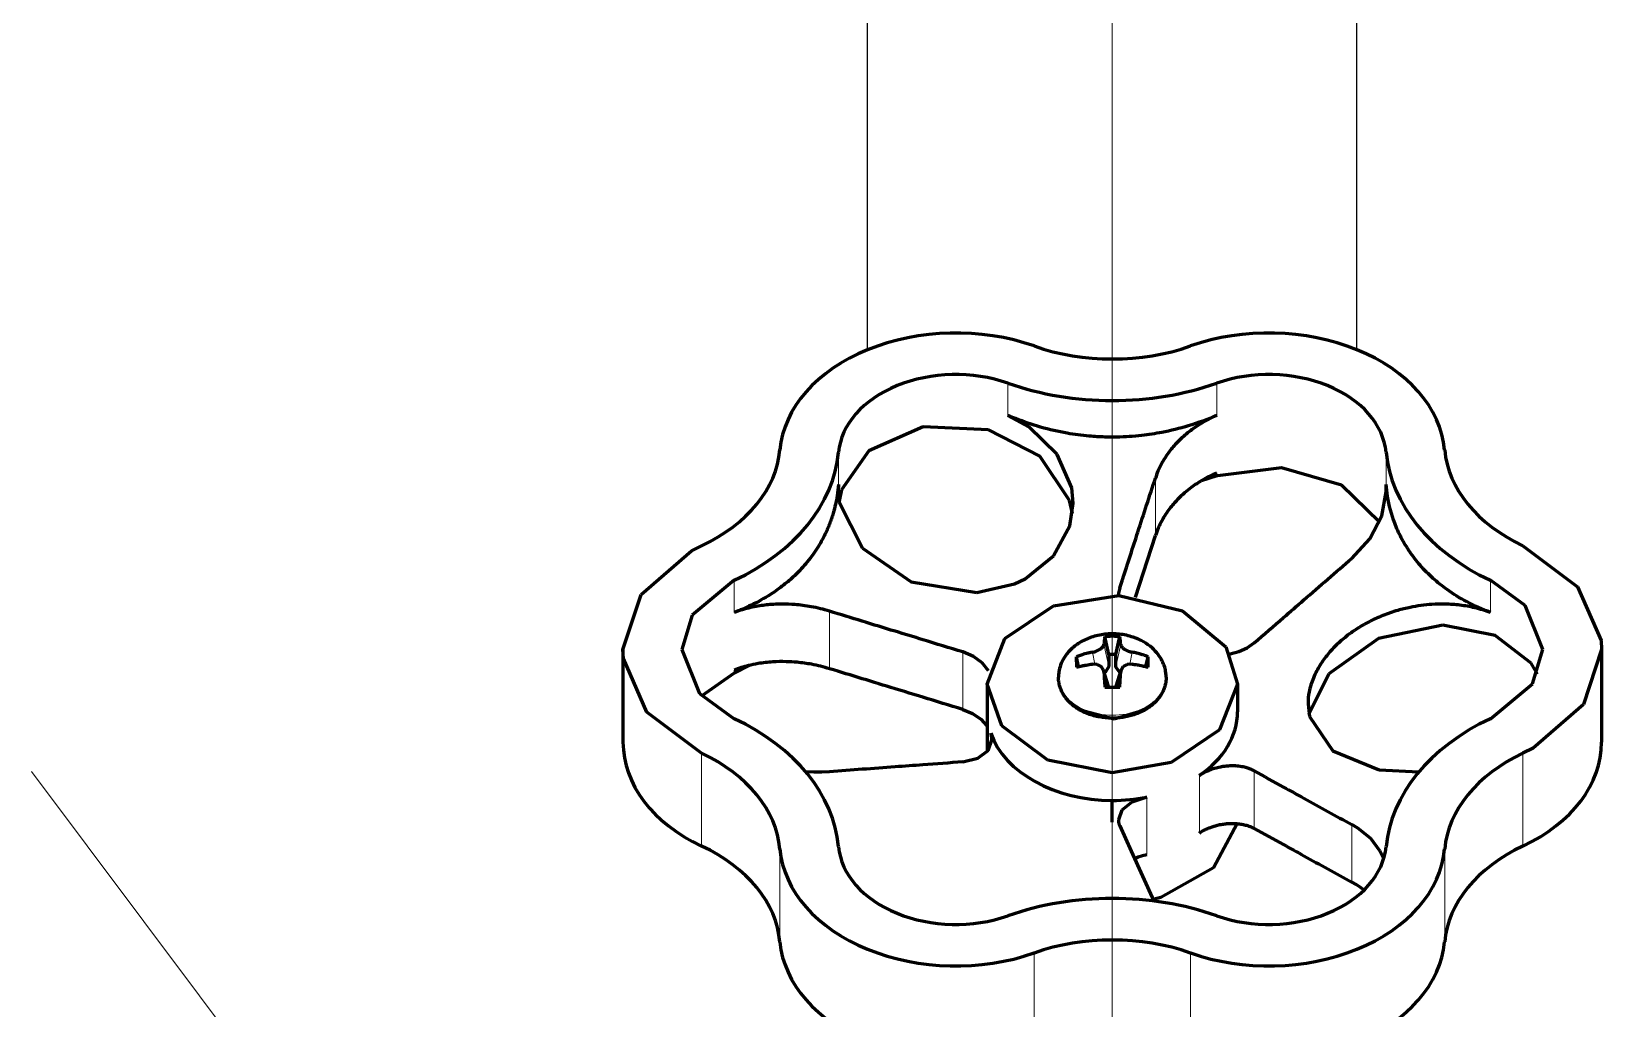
# Model space of a CAD drawing. Header units: millimetres. Extents: x -718 to 68664, y -49984 to -979.
# Drawn here: x 6217 to 7020, y -23247 to -22748 of the extents above; entities that cross this region are included whole.
import ezdxf

# ---------------------------------------------------------------- set-up
doc = ezdxf.new("R2010")
doc.units = ezdxf.units.MM
doc.linetypes.add('K5LT_BASIC', pattern=[0])
doc.layers.add('Text', color=7, linetype='Continuous', lineweight=15)
doc.layers.add('ХВС (В1)_20', color=5, linetype='Continuous', lineweight=25)
doc.layers.add('Системный слой (1)', color=7, linetype='Continuous', true_color=0xc26c6c6c)

# ---------------------------------------------------------------- blocks, each defined once
blk = doc.blocks.new('U389')
at = {"layer": 'Системный слой (1)', "color": 150, "linetype": 'K5LT_BASIC', "lineweight": 60, "true_color": 0x0080ff}
for p, q in [((484.419, 151.15), (484.393, 151.191)), ((484.72, 150.971), (484.419, 151.15))]:
    blk.add_line(p, q, dxfattribs=at)
blk = doc.blocks.new('U390')
at = {"layer": 'Системный слой (1)', "color": 150, "linetype": 'K5LT_BASIC', "lineweight": 60, "true_color": 0x0080ff}
for p, q in [((484.393, 150.38), (484.68, 150.598)), ((484.68, 150.598), (484.72, 150.6))]:
    blk.add_line(p, q, dxfattribs=at)
blk = doc.blocks.new('U391')
at = {"layer": 'Системный слой (1)', "color": 150, "linetype": 'K5LT_BASIC', "lineweight": 60, "true_color": 0x0080ff}
for p, q in [((484.457, 150.355), (484.422, 150.358)), ((484.491, 150.349), (484.457, 150.355)), ((484.525, 150.34), (484.491, 150.349)), ((484.71, 150.224), (484.525, 150.34)), ((484.822, 150.019), (484.71, 150.224)), ((484.84, 149.767), (484.822, 150.019))]:
    blk.add_line(p, q, dxfattribs=at)
blk = doc.blocks.new('U392')
at = {"layer": 'Системный слой (1)', "color": 150, "linetype": 'K5LT_BASIC', "lineweight": 60, "true_color": 0x0080ff}
for p, q in [((484.822, 151.552), (484.84, 151.804)), ((484.422, 151.213), (484.457, 151.216)), ((484.457, 151.216), (484.491, 151.222)), ((484.491, 151.222), (484.525, 151.231)), ((484.525, 151.231), (484.71, 151.348)), ((484.71, 151.348), (484.822, 151.552))]:
    blk.add_line(p, q, dxfattribs=at)
blk = doc.blocks.new('U393')
at = {"layer": 'Системный слой (1)', "color": 150, "linetype": 'K5LT_BASIC', "lineweight": 60, "true_color": 0x0080ff}
for p, q in [((480.55, 129.282), (480.285, 129.804)), ((482.781, 126.707), (480.55, 129.282)), ((490.885, 129.804), (488.79, 127.01)), ((488.79, 127.01), (486.039, 125.809)), ((485.585, 125.786), (482.781, 126.707)), ((486.039, 125.809), (485.585, 125.786))]:
    blk.add_line(p, q, dxfattribs=at)
blk = doc.blocks.new('U394')
at = {"layer": 'Системный слой (1)', "color": 150, "linetype": 'K5LT_BASIC', "lineweight": 60, "true_color": 0x0080ff}
for p, q in [((494.462, 145.405), (494.446, 145.452)), ((494.864, 142.144), (494.462, 145.405)), ((493.981, 139.078), (494.864, 142.144)), ((492.084, 137.141), (493.981, 139.078))]:
    blk.add_line(p, q, dxfattribs=at)
blk = doc.blocks.new('U395')
at = {"layer": 'Системный слой (1)', "color": 150, "linetype": 'K5LT_BASIC', "lineweight": 60, "true_color": 0x0080ff}
for p, q in [((482.052, 131.464), (483.835, 129.32)), ((487.835, 129.699), (489.118, 131.464)), ((483.835, 129.32), (485.585, 128.786)), ((485.585, 128.786), (487.835, 129.699))]:
    blk.add_line(p, q, dxfattribs=at)
blk = doc.blocks.new('U396')
at = {"layer": 'Системный слой (1)', "color": 150, "linetype": 'K5LT_BASIC', "lineweight": 60, "true_color": 0x0080ff}
for p, q in [((482.38, 174.561), (485.131, 175.763)), ((485.131, 175.763), (485.585, 175.786)), ((485.585, 175.786), (488.39, 174.865)), ((480.285, 171.768), (482.38, 174.561)), ((488.39, 174.865), (490.62, 172.29)), ((490.62, 172.29), (490.885, 171.768))]:
    blk.add_line(p, q, dxfattribs=at)
blk = doc.blocks.new('U397')
at = {"layer": 'Системный слой (1)', "color": 150, "linetype": 'K5LT_BASIC', "lineweight": 60, "true_color": 0x0080ff}
for p, q in [((485.585, 172.786), (483.335, 171.873)), ((487.335, 172.251), (485.585, 172.786)), ((483.335, 171.873), (482.052, 170.107)), ((489.118, 170.107), (487.335, 172.251))]:
    blk.add_line(p, q, dxfattribs=at)
blk = doc.blocks.new('U398')
at = {"layer": 'Системный слой (1)', "color": 150, "linetype": 'K5LT_BASIC', "lineweight": 60, "true_color": 0x0080ff}
for p, q in [((472.929, 148.302), (472.82, 148.706)), ((474.43, 145.618), (472.929, 148.302)), ((476.694, 144.411), (474.43, 145.618))]:
    blk.add_line(p, q, dxfattribs=at)
blk = doc.blocks.new('U399')
at = {"layer": 'Системный слой (1)', "color": 150, "linetype": 'K5LT_BASIC', "lineweight": 60, "true_color": 0x0080ff}
for p, q in [((481.694, 156.437), (483.817, 157.186)), ((483.817, 157.186), (486.149, 156.271)), ((479.939, 154.083), (481.694, 156.437)), ((486.149, 156.271), (487.814, 153.789)), ((479.292, 150.786), (479.939, 154.083)), ((487.814, 153.789), (488.337, 150.448)), ((479.821, 147.783), (479.292, 150.786)), ((488.337, 150.448), (487.568, 147.204)), ((481.486, 145.3), (479.821, 147.783)), ((487.568, 147.204), (485.727, 144.983)), ((483.817, 144.386), (481.486, 145.3)), ((485.727, 144.983), (483.817, 144.386))]:
    blk.add_line(p, q, dxfattribs=at)
blk = doc.blocks.new('U400')
at = {"layer": 'Системный слой (1)', "color": 150, "linetype": 'K5LT_BASIC', "lineweight": 60, "true_color": 0x0080ff}
for p, q in [((485.229, 157.88), (485.459, 158.417)), ((484.491, 157.114), (484.897, 157.433)), ((484.897, 157.433), (485.229, 157.88))]:
    blk.add_line(p, q, dxfattribs=at)
blk = doc.blocks.new('U401')
at = {"layer": 'Системный слой (1)', "color": 150, "linetype": 'K5LT_BASIC', "lineweight": 60, "true_color": 0x0080ff}
for p, q in [((479.846, 158.417), (480.029, 157.652)), ((480.029, 157.652), (480.426, 157.124)), ((480.426, 157.124), (480.971, 156.935)), ((480.971, 156.935), (481.082, 156.941)), ((481.082, 156.941), (481.193, 156.961)), ((481.193, 156.961), (481.306, 156.995))]:
    blk.add_line(p, q, dxfattribs=at)
blk = doc.blocks.new('U402')
at = {"layer": 'Системный слой (1)', "color": 150, "linetype": 'K5LT_BASIC', "lineweight": 60, "true_color": 0x0080ff}
for p, q in [((482.523, 158.417), (482.318, 157.925)), ((482.027, 157.505), (481.67, 157.186)), ((482.318, 157.925), (482.027, 157.505))]:
    blk.add_line(p, q, dxfattribs=at)
blk = doc.blocks.new('U403')
at = {"layer": 'Системный слой (1)', "color": 150, "linetype": 'K5LT_BASIC', "lineweight": 60, "true_color": 0x0080ff}
for p, q in [((479.324, 166.042), (479.343, 166.453)), ((479.324, 165.635), (479.324, 166.042)), ((479.344, 165.233), (479.324, 165.635))]:
    blk.add_line(p, q, dxfattribs=at)
blk = doc.blocks.new('U404')
at = {"layer": 'Системный слой (1)', "color": 150, "linetype": 'K5LT_BASIC', "lineweight": 60, "true_color": 0x0080ff}
for p, q in [((476.576, 150.407), (475.295, 149.828)), ((474.016, 149.248), (472.738, 148.668)), ((475.295, 149.828), (474.016, 149.248))]:
    blk.add_line(p, q, dxfattribs=at)
blk = doc.blocks.new('U405')
at = {"layer": 'Системный слой (1)', "color": 150, "linetype": 'K5LT_BASIC', "lineweight": 60, "true_color": 0x0080ff}
for p, q in [((476.677, 150.445), (476.576, 150.407)), ((476.779, 150.468), (476.677, 150.445)), ((476.883, 150.476), (476.779, 150.468)), ((477.378, 150.295), (476.883, 150.476)), ((477.79, 149.782), (477.378, 150.295)), ((478.052, 149.026), (477.79, 149.782))]:
    blk.add_line(p, q, dxfattribs=at)
blk = doc.blocks.new('U406')
at = {"layer": 'Системный слой (1)', "color": 150, "linetype": 'K5LT_BASIC', "lineweight": 60, "true_color": 0x0080ff}
for p, q in [((475.931, 137.583), (476.466, 138.244)), ((476.466, 138.244), (476.644, 138.543)), ((475.31, 137.109), (475.931, 137.583)), ((474.895, 136.92), (475.31, 137.109))]:
    blk.add_line(p, q, dxfattribs=at)
blk = doc.blocks.new('U407')
at = {"layer": 'Системный слой (1)', "color": 150, "linetype": 'K5LT_BASIC', "lineweight": 60, "true_color": 0x0080ff}
for p, q in [((488.469, 150.465), (488.338, 150.475)), ((488.6, 150.443), (488.469, 150.465)), ((488.729, 150.407), (488.6, 150.443))]:
    blk.add_line(p, q, dxfattribs=at)
blk = doc.blocks.new('U408')
at = {"layer": 'Системный слой (1)', "color": 150, "linetype": 'K5LT_BASIC', "lineweight": 60, "true_color": 0x0080ff}
for p, q in [((473.301, 137.924), (473.444, 138.118)), ((473.444, 138.118), (473.58, 138.324)), ((473.58, 138.324), (473.708, 138.543))]:
    blk.add_line(p, q, dxfattribs=at)
blk = doc.blocks.new('U409')
at = {"layer": 'Системный слой (1)', "color": 150, "linetype": 'K5LT_BASIC', "lineweight": 60, "true_color": 0x0080ff}
for p, q in [((490.24, 138.543), (491.23, 137.633)), ((491.23, 137.633), (492.406, 137.013)), ((492.406, 137.013), (493.643, 136.786)), ((493.643, 136.786), (493.708, 136.786)), ((493.708, 136.786), (493.807, 136.787)), ((493.807, 136.787), (493.906, 136.791)), ((493.906, 136.791), (494.005, 136.798))]:
    blk.add_line(p, q, dxfattribs=at)
blk = doc.blocks.new('U410')
at = {"layer": 'Системный слой (1)', "color": 150, "linetype": 'K5LT_BASIC', "lineweight": 60, "true_color": 0x0080ff}
for p, q in [((474.916, 149.656), (474.996, 149.458)), ((474.996, 149.458), (475.063, 149.248)), ((475.063, 149.248), (475.116, 149.026))]:
    blk.add_line(p, q, dxfattribs=at)
blk = doc.blocks.new('U411')
at = {"layer": 'Системный слой (1)', "color": 150, "linetype": 'K5LT_BASIC', "lineweight": 60, "true_color": 0x0080ff}
for p, q in [((485.361, 144.769), (485.477, 144.315)), ((485.477, 144.315), (485.667, 143.896)), ((485.667, 143.896), (485.923, 143.532))]:
    blk.add_line(p, q, dxfattribs=at)
blk = doc.blocks.new('U412')
at = {"layer": 'Системный слой (1)', "color": 150, "linetype": 'K5LT_BASIC', "lineweight": 60, "true_color": 0x0080ff}
for p, q in [((482.165, 140.713), (480.411, 139.515)), ((482.811, 140.786), (482.165, 140.713)), ((480.411, 139.515), (479.445, 137.146)), ((479.445, 137.146), (479.343, 135.118))]:
    blk.add_line(p, q, dxfattribs=at)
blk = doc.blocks.new('U413')
at = {"layer": 'Системный слой (1)', "color": 150, "linetype": 'K5LT_BASIC', "lineweight": 60, "true_color": 0x0080ff}
for p, q in [((484.336, 139.715), (482.283, 140.737)), ((486.155, 137.186), (484.336, 139.715)), ((486.828, 133.894), (486.155, 137.186)), ((486.302, 131.225), (486.828, 133.894)), ((484.891, 129.382), (486.302, 131.225)), ((484.33, 129.054), (484.891, 129.382))]:
    blk.add_line(p, q, dxfattribs=at)
blk = doc.blocks.new('U415')
at = {"layer": 'Системный слой (1)', "color": 150, "linetype": 'K5LT_BASIC', "lineweight": 60, "true_color": 0x0080ff}
for p, q in [((493.116, 164.739), (490.753, 163.554)), ((493.708, 164.786), (493.116, 164.739)), ((493.807, 164.784), (493.708, 164.786)), ((493.906, 164.78), (493.807, 164.784)), ((494.005, 164.774), (493.906, 164.78)), ((490.753, 163.554), (489.049, 161.066)), ((489.049, 161.066), (488.497, 157.706)), ((488.497, 157.706), (488.935, 155.786))]:
    blk.add_line(p, q, dxfattribs=at)
blk = doc.blocks.new('U416')
at = {"layer": 'Системный слой (1)', "color": 150, "linetype": 'K5LT_BASIC', "lineweight": 60, "true_color": 0x0080ff}
for p, q in [((493.745, 164.614), (493.168, 164.747)), ((495.725, 163.225), (493.745, 164.614)), ((496.956, 160.45), (495.725, 163.225)), ((496.81, 157.105), (496.956, 160.45)), ((495.457, 154.496), (496.81, 157.105)), ((493.191, 152.967), (495.457, 154.496)), ((492.526, 152.822), (493.191, 152.967))]:
    blk.add_line(p, q, dxfattribs=at)
blk = doc.blocks.new('U417')
at = {"layer": 'Системный слой (1)', "color": 150, "linetype": 'K5LT_BASIC', "lineweight": 60, "true_color": 0x0080ff}
for p, q in [((488.935, 155.786), (489.196, 155.234)), ((496.948, 155.043), (497.538, 156.119)), ((489.196, 155.234), (490.367, 153.79)), ((495.548, 153.6), (496.948, 155.043)), ((490.367, 153.79), (491.904, 152.956)), ((493.835, 152.86), (495.548, 153.6)), ((491.904, 152.956), (493.062, 152.786)), ((493.062, 152.786), (493.835, 152.86))]:
    blk.add_line(p, q, dxfattribs=at)
blk = doc.blocks.new('U439')
at = {"layer": 'Системный слой (1)', "color": 150, "linetype": 'K5LT_BASIC', "lineweight": 60, "true_color": 0x0080ff}
for p, q in [((482.522, 152.487), (482.051, 150.694)), ((482.051, 150.694), (482.522, 149.084))]:
    blk.add_line(p, q, dxfattribs=at)

msp = doc.modelspace()

# ---------------------------------------------------------------- linework, layer by layer
at = {"layer": 'Text'}
msp.add_line((6769.58, -22228.91), (6769.58, -25816.13), dxfattribs=at)
msp.add_lwpolyline([(6703.43, -23774.83), (6217.31, -23126.01)], dxfattribs=at)
at = {"layer": 'ХВС (В1)_20'}
for p, q in [((6644.58, -22910.66), (6644.58, -22360.41)), ((6894.58, -22910.66), (6894.58, -22360.41))]:
    msp.add_line(p, q, dxfattribs=at)
at = {"layer": 'ХВС (В1)_20', "lineweight": 18}
for p, q in [((6716.25, -22927.77), (6716.25, -22944.23)), ((6822.92, -22927.77), (6822.92, -22944.23)), ((6629.7, -22963.1), (6629.7, -22979.56)), ((6909.47, -22963.1), (6909.47, -22979.56)), ((6791.63, -23005.59), (6791.63, -22976.23)), ((6822.92, -22973.59), (6822.92, -22975.15)), ((6576.37, -23028.42), (6576.37, -23044.88)), ((6773.37, -23036.26), (6773.37, -23032.31)), ((6962.8, -23028.42), (6962.8, -23044.88)), ((6625.11, -23073.57), (6625.11, -23044.21)), ((6693.27, -23094.37), (6693.27, -23065.01)), ((6760.67, -23071.17), (6759.4, -23065.16)), ((6767.73, -23072.41), (6765.31, -23060.98)), ((6771.44, -23072.41), (6773.86, -23060.98)), ((6778.5, -23071.17), (6779.77, -23065.16)), ((6576.37, -23074.24), (6576.37, -23075.8)), ((6767.61, -23082.98), (6765.31, -23075.39)), ((6771.56, -23082.98), (6773.86, -23075.39)), ((6707.5, -23113.07), (6707.5, -23106.55)), ((6559.76, -23116.75), (6559.76, -23164.13)), ((6979.41, -23116.75), (6979.41, -23164.13)), ((6814.07, -23157.47), (6814.07, -23128.11)), ((6842.12, -23155.14), (6842.12, -23125.78)), ((6787.19, -23168.45), (6787.19, -23139.08)), ((6892.01, -23182.53), (6892.01, -23153.17)), ((6599.76, -23165.74), (6599.76, -23213.12)), ((6939.41, -23165.74), (6939.41, -23213.12)), ((6729.58, -23218.74), (6729.58, -23266.12)), ((6809.58, -23218.74), (6809.58, -23266.12))]:
    msp.add_line(p, q, dxfattribs=at)
at = {"layer": 'ХВС (В1)_20', "lineweight": 60}
for p, q in [((6822.92, -22975.15), (6814.98, -22977.68)), ((6781.42, -23036.96), (6791.63, -23005.59)), ((6767.73, -23066.33), (6765.79, -23057.18)), ((6771.44, -23066.33), (6773.38, -23057.18)), ((6519.58, -23063.75), (6519.58, -23111.13)), ((7019.58, -23063.75), (7019.58, -23111.13)), ((6583.99, -23071.9), (6576.37, -23075.8)), ((6752.37, -23072.51), (6751.29, -23067.43)), ((6771.44, -23066.33), (6767.73, -23066.33)), ((6767.73, -23066.33), (6767.73, -23072.41)), ((6771.44, -23072.41), (6771.44, -23066.33)), ((6786.8, -23072.51), (6787.88, -23067.43)), ((6576.37, -23075.8), (6559.81, -23087.44)), ((6767.6, -23082.49), (6765.13, -23074.36)), ((6771.57, -23082.49), (6774.04, -23074.36)), ((6705.58, -23081.43), (6705.58, -23116.08)), ((6767.6, -23082.49), (6767.7, -23082.97)), ((6771.47, -23082.97), (6771.57, -23082.49)), ((6833.58, -23081.43), (6833.58, -23095.57)), ((6769.58, -23151.99), (6769.58, -23140.49))]:
    msp.add_line(p, q, dxfattribs=at)
for centre, major_axis, start_param, end_param in [((6689.58, -22965.77), (-90, 0), 4.251835, 6.220141), ((6849.58, -22965.77), (-90, 0), 3.204637, 5.172943), ((6769.58, -22851.76), (90, 0), 4.251835, 5.172943), ((6689.58, -22965.77), (-60, 0), 4.251835, 6.220141), ((6769.58, -22851.76), (120, 0), 4.251835, 5.172943), ((6849.58, -22965.77), (60, 0), 0.063045, 2.03135), ((6509.94, -22957.76), (90, 0), 5.299033, 6.220141), ((6509.94, -22957.76), (120, 0), 5.299033, 6.220141), ((7029.23, -22957.76), (120, 0), 3.204637, 4.125745), ((7029.23, -22957.76), (-90, 0), 0.063045, 0.984153), ((6769.58, -23095.57), (64, 0), 5.480988, 6.283185), ((6509.94, -23169.75), (-120, 0), 3.204637, 4.125745), ((7029.23, -23169.75), (-120, 0), 5.299033, 6.220141), ((6609.58, -23111.13), (90, 0), 3.141593, 4.125745), ((6769.58, -23095.57), (-64, 0), 0.245, 1.570796), ((6929.58, -23111.13), (-90, 0), 2.15744, 3.141593), ((6509.94, -23169.75), (90, 0), 0.063045, 0.984153), ((7029.23, -23169.75), (-90, 0), 5.299033, 6.220141), ((6769.58, -23095.57), (64, 0), 4.712389, 4.990987), ((6509.94, -23217.13), (90, 0), 0.063045, 0.984153), ((6689.58, -23161.73), (90, 0), 3.204637, 5.172943), ((6689.58, -23161.73), (-60, 0), 0.063045, 2.03135), ((6849.58, -23161.73), (90, 0), 4.251835, 6.220141), ((6849.58, -23161.73), (60, 0), 4.251835, 6.220141), ((7029.23, -23217.13), (-90, 0), 5.299033, 6.220141), ((6769.58, -23275.75), (-120, 0), 4.251835, 5.172943), ((6689.58, -23209.11), (90, 0), 3.204637, 5.172943), ((6769.58, -23275.75), (-90, 0), 4.251835, 5.172943), ((6849.58, -23209.11), (90, 0), 4.251835, 6.220141)]:
    msp.add_ellipse(centre, major_axis=major_axis, ratio=0.707107, start_param=start_param, end_param=end_param, dxfattribs=at)
at = {"layer": 'ХВС (В1)_20', "lineweight": 18}
msp.add_ellipse((6769.58, -23077.9), major_axis=(-27.5, 0), ratio=0.707107, start_param=0, end_param=3.141593, dxfattribs=at)
at = {"layer": 'ХВС (В1)_20', "lineweight": 60}
for points, knots in [([(6822.92, -22944.23), (6818.23, -22946.27), (6809.07, -22949.64), (6796.12, -22952.84), (6785.95, -22954.39), (6776.17, -22955.26), (6767.22, -22955.42), (6756.64, -22954.8), (6745.63, -22953.35), (6732.97, -22950.45), (6722.97, -22947.05), (6717.54, -22944.79), (6716.25, -22944.23)], [0, 0, 0, 0, 1.854842, 3.499918, 4.73635, 5.487068, 6.957013, 7.886095, 9.219697, 10.871305, 12.490285, 13, 13, 13, 13]), ([(6822.92, -22944.23), (6820.14, -22945.43), (6815.18, -22947.99), (6808.65, -22952.49), (6803.4, -22957.16), (6799.06, -22962.1), (6795.56, -22967.24), (6793.15, -22972), (6792.01, -22975.06), (6791.63, -22976.23)], [0, 0, 0, 0, 1.818825, 3.386072, 4.938759, 6.313147, 7.708369, 9.13365, 10, 10, 10, 10]), ([(6773.37, -23032.31), (6775.19, -23026.72), (6778.29, -23017.22), (6784.37, -22998.52), (6788.64, -22985.42), (6791.63, -22976.23)], [0, 0, 0, 0, 1.796729, 3.052013, 6, 6, 6, 6]), ([(6822.92, -22973.59), (6820.39, -22974.69), (6815.87, -22976.98), (6810.5, -22980.54), (6806.3, -22983.91), (6802.52, -22987.49), (6799.31, -22991.21), (6796.74, -22994.86), (6794.05, -22999.36), (6792.47, -23003), (6791.63, -23005.59)], [0, 0, 0, 0, 1.821115, 3.379413, 4.39742, 5.574513, 7.068766, 7.964415, 8.880783, 11, 11, 11, 11]), ([(6629.7, -22979.56), (6629.55, -22981.48), (6628.96, -22986.39), (6627.42, -22993.16), (6625.17, -22999.73), (6622.71, -23005.33), (6619.13, -23011.86), (6614.06, -23018.99), (6607.88, -23025.61), (6601.54, -23031.06), (6594.28, -23036.23), (6585.87, -23040.95), (6579.34, -23043.75), (6576.37, -23044.88)], [0, 0, 0, 0, 0.938003, 2.408157, 3.400929, 4.343765, 5.400831, 7.02675, 8.565173, 9.702377, 10.921844, 12.641455, 14, 14, 14, 14]), ([(6962.8, -23044.88), (6958.53, -23043.26), (6950.76, -23039.74), (6941.09, -23033.74), (6933.25, -23027.46), (6926.85, -23020.99), (6921.45, -23014.01), (6917.12, -23006.79), (6912.92, -22997.46), (6910.45, -22988.31), (6909.63, -22981.58), (6909.47, -22979.56)], [0, 0, 0, 0, 1.67657, 3.178896, 4.393608, 5.661418, 6.866, 8.02582, 9.169165, 11.154957, 12, 12, 12, 12]), ([(6842.12, -23060.38), (6847.1, -23056.08), (6855.56, -23048.76), (6872.19, -23034.37), (6883.84, -23024.28), (6892.01, -23017.21)], [0, 0, 0, 0, 1.796729, 3.052013, 6, 6, 6, 6]), ([(6625.11, -23044.21), (6622.02, -23043.26), (6616.13, -23041.83), (6608.03, -23040.78), (6601.6, -23040.52), (6595.6, -23040.7), (6589.12, -23041.39), (6582.4, -23042.82), (6578.16, -23044.2), (6576.37, -23044.88)], [0, 0, 0, 0, 1.895858, 3.525211, 4.773633, 5.69667, 7.116945, 8.737444, 10, 10, 10, 10]), ([(6962.8, -23044.88), (6960.24, -23043.91), (6955.19, -23042.38), (6947.35, -23041), (6939.95, -23040.49), (6933.26, -23040.65), (6927.3, -23041.25), (6921.46, -23042.23), (6914.93, -23043.83), (6907.61, -23046.32), (6900.81, -23049.45), (6895.07, -23052.77), (6890.04, -23056.23), (6885.64, -23059.88), (6881.3, -23064.21), (6877.35, -23069.03), (6873.59, -23075.1), (6871.29, -23080.7), (6869.9, -23086.29), (6869.58, -23089.51), (6869.58, -23091.49)], [0, 0, 0, 0, 1.489396, 2.806298, 4.074405, 5.183184, 6.086701, 6.977433, 8.042671, 9.325288, 10.720378, 11.710057, 12.638762, 13.830395, 14.694932, 15.930426, 17.292771, 18.840085, 19.64394, 21, 21, 21, 21]), ([(6693.27, -23065.01), (6686.46, -23062.94), (6674.91, -23059.42), (6652.19, -23052.49), (6636.27, -23047.62), (6625.11, -23044.21)], [0, 0, 0, 0, 1.796729, 3.052013, 6, 6, 6, 6]), ([(6797.08, -23077.9), (6797.08, -23077.13), (6797.04, -23076.36), (6796.81, -23074.65), (6796.62, -23073.72), (6796.04, -23071.74), (6795.62, -23070.68), (6794.53, -23068.49), (6793.83, -23067.37), (6792.11, -23065.11), (6791.05, -23063.98), (6788.56, -23061.79), (6787.09, -23060.74), (6783.87, -23058.9), (6782.12, -23058.12), (6778.01, -23056.72), (6775.59, -23056.19), (6770.72, -23055.68), (6768.22, -23055.69), (6763.43, -23056.22), (6761.08, -23056.74), (6756.74, -23058.22), (6754.71, -23059.17), (6751.08, -23061.41), (6749.47, -23062.68), (6746.88, -23065.3), (6745.85, -23066.61), (6744.24, -23069.19), (6743.63, -23070.45), (6742.77, -23072.86), (6742.48, -23074), (6742.17, -23075.97), (6742.1, -23076.8), (6742.09, -23077.72), (6742.08, -23077.81), (6742.08, -23077.9)], [0, 0, 0, 0, 0.635766, 0.635766, 1.413246, 1.413246, 2.327713, 2.327713, 3.379678, 3.379678, 4.572633, 4.572633, 5.934211, 5.934211, 7.351129, 7.351129, 9.133453, 9.133453, 10.915777, 10.915777, 12.647242, 12.647242, 14.299135, 14.299135, 15.85652, 15.85652, 17.158936, 17.158936, 18.280269, 18.280269, 19.242871, 19.242871, 19.926082, 19.926082, 20, 20, 20, 20]), ([(6765.79, -23057.18), (6765.72, -23057.46), (6765.61, -23058.05), (6765.45, -23059.29), (6765.36, -23060.29), (6765.31, -23060.98)], [0, 0, 0, 0, 1.827214, 3.321793, 6, 6, 6, 6]), ([(6773.38, -23057.18), (6771.72, -23057.05), (6769.18, -23056.98), (6766.65, -23057.11), (6765.79, -23057.18)], [0, 0, 0, 0, 3.30107, 5, 5, 5, 5]), ([(6773.86, -23060.98), (6773.85, -23060.76), (6773.82, -23060.37), (6773.74, -23059.52), (6773.64, -23058.59), (6773.5, -23057.74), (6773.42, -23057.33), (6773.38, -23057.18)], [0, 0, 0, 0, 1.127962, 2.052457, 4.702903, 6.700745, 8, 8, 8, 8]), ([(6759.4, -23065.16), (6759.06, -23065.22), (6758.48, -23065.33), (6757.69, -23065.5), (6756.77, -23065.7), (6755.6, -23066), (6753.96, -23066.47), (6752.52, -23066.95), (6751.57, -23067.32), (6751.29, -23067.43)], [0, 0, 0, 0, 1.184332, 2.06893, 2.846067, 4.560575, 6.344944, 8.911629, 10, 10, 10, 10]), ([(6759.4, -23065.16), (6759.92, -23065.07), (6760.99, -23064.8), (6762.45, -23064.19), (6763.7, -23063.43), (6764.44, -23062.75), (6764.84, -23062.23), (6765.06, -23061.87), (6765.21, -23061.52), (6765.28, -23061.22), (6765.3, -23061.05), (6765.31, -23060.98)], [0, 0, 0, 0, 2.075817, 4.244153, 6.255988, 8.344244, 9.11935, 9.876473, 10.814253, 11.502856, 12, 12, 12, 12]), ([(6773.86, -23060.98), (6773.88, -23061.22), (6774.02, -23061.75), (6774.59, -23062.63), (6775.58, -23063.51), (6776.69, -23064.16), (6777.5, -23064.51), (6778.04, -23064.71), (6778.46, -23064.84), (6778.94, -23064.98), (6779.34, -23065.08), (6779.64, -23065.14), (6779.77, -23065.16)], [0, 0, 0, 0, 1.865472, 4.020169, 6.500074, 8.746103, 9.879296, 10.351451, 11.2127, 11.71544, 12.461428, 13, 13, 13, 13]), ([(6787.88, -23067.43), (6787.09, -23067.11), (6785.64, -23066.59), (6783.3, -23065.91), (6781.39, -23065.46), (6780.14, -23065.23), (6779.77, -23065.16)], [0, 0, 0, 0, 2.131648, 3.875669, 6.089053, 7, 7, 7, 7]), ([(6625.11, -23073.57), (6622.11, -23072.65), (6616.6, -23071.3), (6609.16, -23070.27), (6602.53, -23069.88), (6595.83, -23070), (6589.35, -23070.75), (6582.7, -23072.12), (6578.69, -23073.36), (6576.37, -23074.24)], [0, 0, 0, 0, 1.83616, 3.304363, 4.385714, 5.755195, 7.300322, 8.364664, 10, 10, 10, 10]), ([(6751.29, -23072.8), (6752.23, -23072.53), (6753.86, -23072.13), (6756.57, -23071.61), (6758.32, -23071.34), (6759.4, -23071.21)], [0, 0, 0, 0, 2.197169, 3.704632, 6, 6, 6, 6]), ([(6779.77, -23071.21), (6780.11, -23071.25), (6780.69, -23071.33), (6781.48, -23071.44), (6782.4, -23071.59), (6783.57, -23071.79), (6785.21, -23072.12), (6786.65, -23072.46), (6787.6, -23072.72), (6787.88, -23072.8)], [0, 0, 0, 0, 1.184332, 2.06893, 2.846067, 4.560575, 6.344944, 8.911629, 10, 10, 10, 10]), ([(6787.88, -23072.8), (6787.91, -23071.42), (6787.92, -23069.57), (6787.89, -23067.9), (6787.88, -23067.43)], [0, 0, 0, 0, 3.536307, 5, 5, 5, 5]), ([(6693.27, -23094.37), (6686.46, -23092.3), (6674.91, -23088.78), (6652.19, -23081.85), (6636.27, -23076.98), (6625.11, -23073.57)], [0, 0, 0, 0, 1.796729, 3.052013, 6, 6, 6, 6]), ([(6797.08, -23077.9), (6797.08, -23078.26), (6797.07, -23078.63), (6797.01, -23079.49), (6796.96, -23079.98), (6796.79, -23081.07), (6796.66, -23081.66), (6796.33, -23082.85), (6796.13, -23083.44), (6795.67, -23084.61), (6795.4, -23085.19), (6795.04, -23085.89), (6794.97, -23086.02), (6794.57, -23086.73), (6794.21, -23087.3), (6793.43, -23088.42), (6793, -23088.97), (6792.06, -23090.05), (6791.55, -23090.57), (6790.56, -23091.51), (6790.07, -23091.91), (6789.48, -23092.41), (6789.37, -23092.5), (6788.62, -23093.07), (6787.95, -23093.54), (6787.04, -23094.12), (6786.83, -23094.26), (6786.09, -23094.68), (6785.57, -23094.97), (6784.25, -23095.65), (6783.44, -23096.02), (6781.74, -23096.7), (6780.85, -23097.01), (6779.03, -23097.57), (6778.08, -23097.81), (6776.14, -23098.23), (6775.14, -23098.4), (6773.1, -23098.65), (6772.06, -23098.74), (6769.94, -23098.82), (6768.86, -23098.82), (6766.72, -23098.71), (6765.65, -23098.61), (6763.57, -23098.32), (6762.55, -23098.14), (6760.58, -23097.69), (6759.62, -23097.42), (6757.77, -23096.83), (6756.88, -23096.49), (6755.17, -23095.76), (6754.35, -23095.37), (6753.22, -23094.76), (6752.89, -23094.58), (6752.15, -23094.13), (6751.73, -23093.87), (6750.73, -23093.2), (6750.16, -23092.75), (6749.5, -23092.26), (6749.42, -23092.19), (6748.73, -23091.63), (6748.15, -23091.1), (6747.37, -23090.3), (6747.13, -23090.05), (6746.44, -23089.29), (6746.01, -23088.76), (6745.19, -23087.66), (6744.81, -23087.07), (6744.24, -23086.1), (6744.03, -23085.71), (6743.55, -23084.74), (6743.3, -23084.14), (6742.87, -23082.94), (6742.69, -23082.33), (6742.4, -23081.13), (6742.29, -23080.52), (6742.14, -23079.31), (6742.09, -23078.71), (6742.09, -23078.04), (6742.08, -23077.97), (6742.08, -23077.9)], [0, 0, 0, 0, 0.287313, 0.287313, 0.670397, 0.670397, 1.14246, 1.14246, 1.623465, 1.623465, 2.111519, 2.111519, 2.22407, 2.22407, 2.73044, 2.73044, 3.250318, 3.250318, 3.786276, 3.786276, 4.241411, 4.241411, 4.340836, 4.340836, 4.913427, 4.913427, 5.093775, 5.093775, 5.502729, 5.502729, 6.108947, 6.108947, 6.731622, 6.731622, 7.369116, 7.369116, 8.022943, 8.022943, 8.693653, 8.693653, 9.382342, 9.382342, 10.068798, 10.068798, 10.737006, 10.737006, 11.387921, 11.387921, 12.022804, 12.022804, 12.641962, 12.641962, 12.902632, 12.902632, 13.243537, 13.243537, 13.754983, 13.754983, 13.828617, 13.828617, 14.395848, 14.395848, 14.648553, 14.648553, 15.153962, 15.153962, 15.678543, 15.678543, 16.011761, 16.011761, 16.509915, 16.509915, 16.996605, 16.996605, 17.473538, 17.473538, 17.945142, 17.945142, 18, 18, 18, 18]), ([(6765.31, -23075.39), (6765.32, -23075.68), (6765.35, -23076.25), (6765.39, -23077.01), (6765.43, -23077.84), (6765.5, -23078.98), (6765.61, -23080.75), (6765.72, -23082.19), (6765.79, -23083.05)], [0, 0, 0, 0, 1.065952, 2.078217, 2.820889, 4.104732, 6.147547, 9, 9, 9, 9]), ([(6773.38, -23083.05), (6773.46, -23082.06), (6773.66, -23079.41), (6773.79, -23076.92), (6773.86, -23075.39)], [0, 0, 0, 0, 1.830974, 5, 5, 5, 5]), ([(6765.79, -23083.05), (6767.69, -23082.95), (6770.23, -23082.91), (6772.76, -23083.02), (6773.38, -23083.05)], [0, 0, 0, 0, 3.77453, 5, 5, 5, 5]), ([(6693.27, -23121.15), (6686.46, -23121.66), (6674.91, -23122.51), (6652.19, -23124.19), (6636.27, -23125.35), (6625.11, -23126.17)], [0, 0, 0, 0, 1.796729, 3.052013, 6, 6, 6, 6]), ([(6842.12, -23125.78), (6841.51, -23125.45), (6840.31, -23124.88), (6838.18, -23124.14), (6836.13, -23123.65), (6833.94, -23123.34), (6831.89, -23123.19), (6829.57, -23123.2), (6827.2, -23123.39), (6824.6, -23123.79), (6821.89, -23124.45), (6819.35, -23125.33), (6817.45, -23126.16), (6815.73, -23127.05), (6814.7, -23127.68), (6814.07, -23128.11)], [0, 0, 0, 0, 1.328251, 2.469971, 4.015798, 4.895609, 6.089004, 7.296182, 8.517049, 9.743331, 11.313178, 12.801432, 13.950866, 14.65435, 16, 16, 16, 16]), ([(6842.12, -23125.78), (6847.1, -23128.52), (6855.56, -23133.17), (6872.19, -23142.3), (6883.84, -23148.69), (6892.01, -23153.17)], [0, 0, 0, 0, 1.796729, 3.052013, 6, 6, 6, 6]), ([(6814.07, -23157.47), (6814.71, -23157.03), (6816.1, -23156.18), (6818.04, -23155.24), (6819.92, -23154.49), (6821.74, -23153.88), (6824, -23153.29), (6826.34, -23152.87), (6828.7, -23152.61), (6831.2, -23152.53), (6833.85, -23152.67), (6836.43, -23153.07), (6838.44, -23153.59), (6840.34, -23154.26), (6841.45, -23154.77), (6842.12, -23155.14)], [0, 0, 0, 0, 1.362665, 2.790539, 3.506266, 4.588748, 5.78695, 7.100744, 8.22956, 9.427995, 10.987952, 12.419556, 13.722716, 14.543907, 16, 16, 16, 16]), ([(6842.12, -23155.14), (6847.1, -23157.88), (6855.56, -23162.53), (6872.19, -23171.66), (6883.84, -23178.05), (6892.01, -23182.53)], [0, 0, 0, 0, 1.796729, 3.052013, 6, 6, 6, 6])]:
    msp.add_open_spline(points, degree=3, knots=knots, dxfattribs=at)
for points in [[(6751.26, -23069.99), (6751.26, -23069.09), (6751.27, -23068.24), (6751.29, -23067.43)], [(6751.26, -23069.99), (6751.26, -23070.89), (6751.27, -23071.82), (6751.29, -23072.8)]]:
    msp.add_open_spline(points, degree=3, dxfattribs=at)

# ---------------------------------------------------------------- block references
at = {"layer": 'ХВС (В1)_20', "xscale": 10, "yscale": 10, "zscale": 10, "rotation": 90}
for name in ['U417', 'U416', 'U394', 'U415', 'U409', 'U396', 'U393', 'U397', 'U407', 'U395', 'U399', 'U413', 'U400', 'U411', 'U392', 'U389', 'U390', 'U391', 'U402', 'U439', 'U412', 'U401', 'U403', 'U405', 'U398', 'U406', 'U404', 'U410', 'U408']:
    msp.add_blockref(name, (8277.44, -27919.61), dxfattribs=at)

doc.saveas('drawing.dxf')
